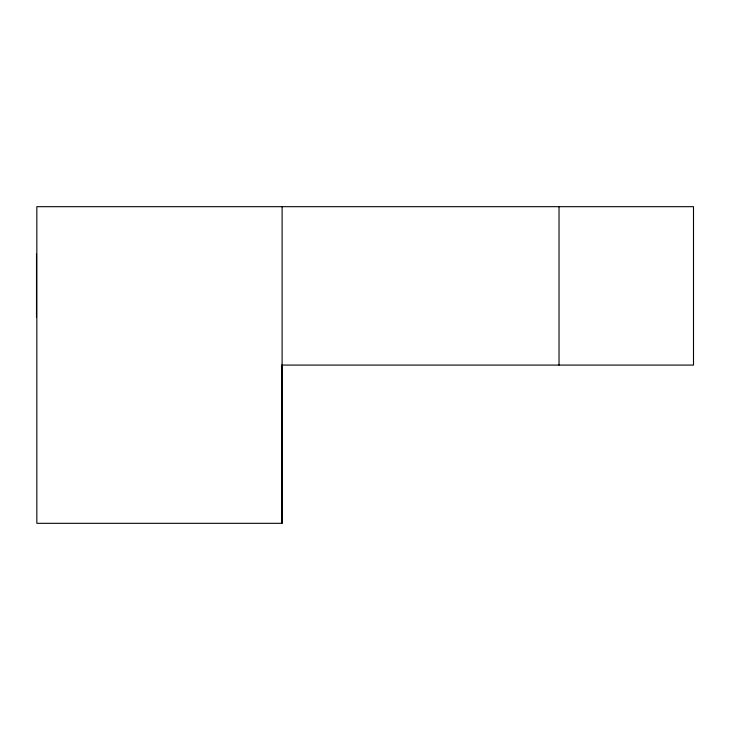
<?xml version="1.0" encoding="UTF-8"?>
<svg xmlns="http://www.w3.org/2000/svg" width="730" height="730" viewBox="0 0 730 730"><rect width="100%" height="100%" fill="white"/><g stroke="black" fill="none" stroke-linecap="round" stroke-linejoin="round"><path stroke-width="1.09" d="M281.981 365.082L693.5 365.082L693.5 206.681L36.838 206.681L36.838 523.319L282.108 523.319L282.108 206.681M559.025 206.681L559.025 365.082M281.981 365L281.981 523.319M36.5 254.149L36.5 317.45"/></g></svg>
